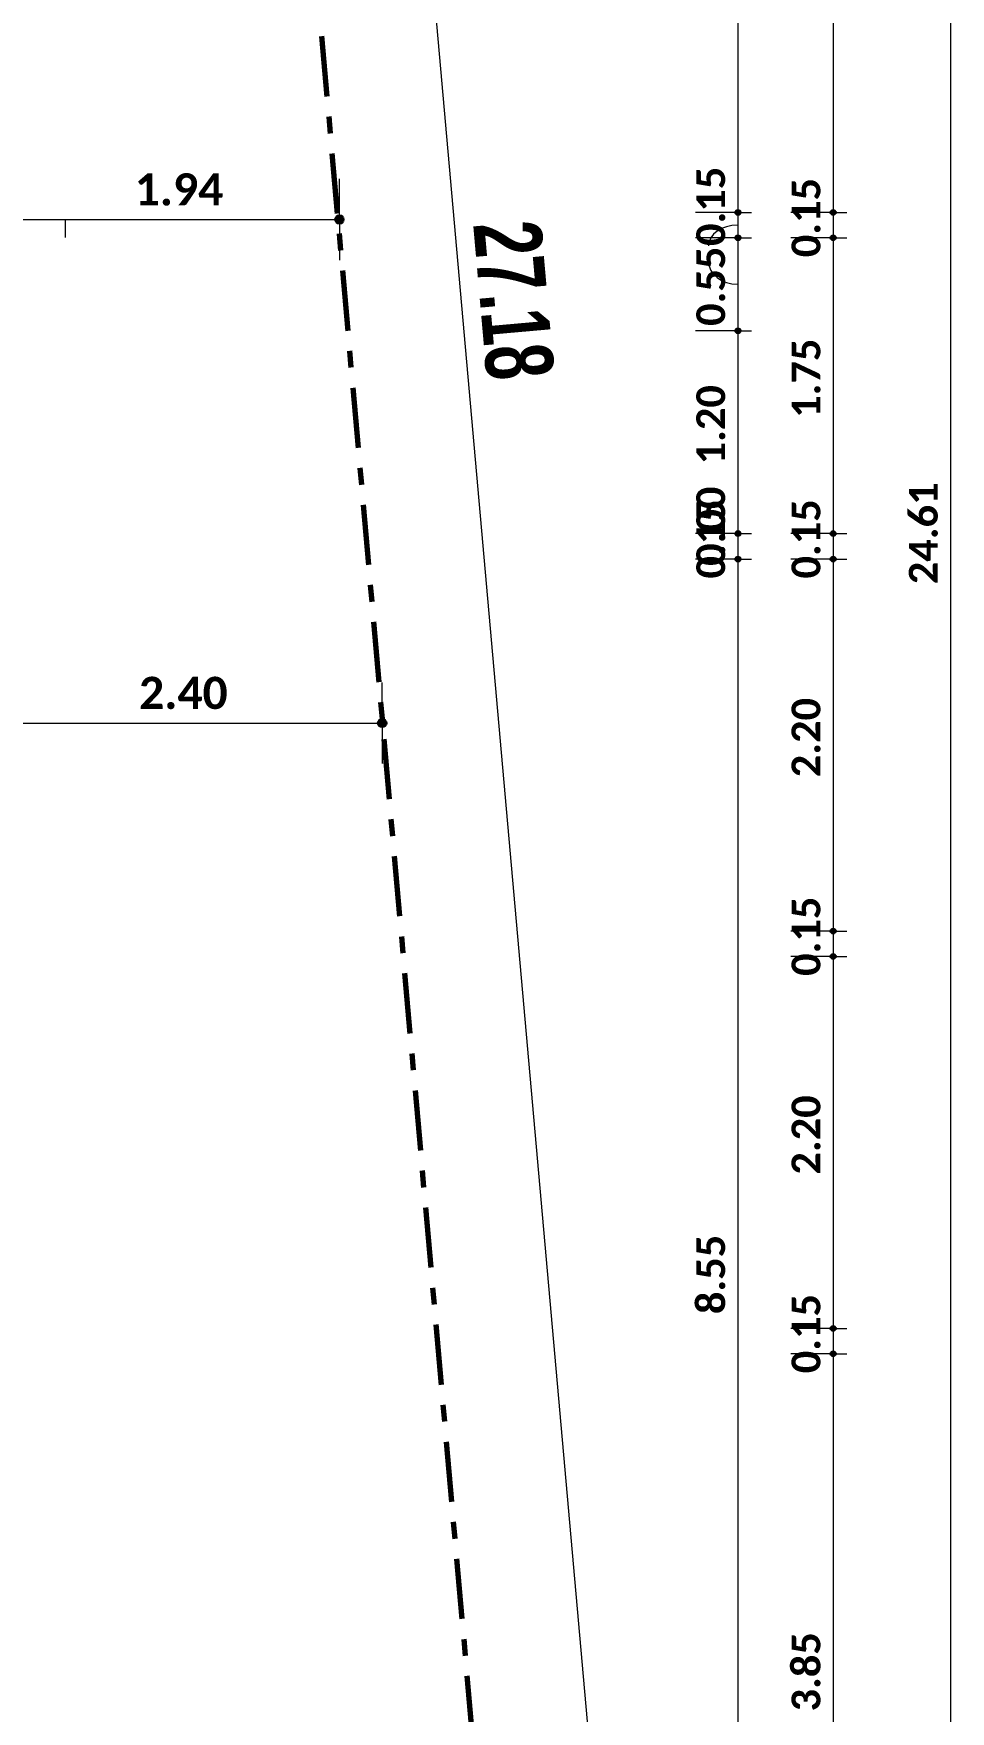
# Model space of a CAD drawing. Header units: metres. Extents: x -144 to 1000, y -717 to 29.
# Drawn here: x 522.72 to 528.14, y -566.14 to -556.22 of the extents above; entities that cross this region are included whole.
import ezdxf

# ---------------------------------------------------------------- set-up
doc = ezdxf.new("R2010")
doc.units = ezdxf.units.M
doc.linetypes.add('Dash Dot 3_16_', pattern=[0.595313, 0.357187, -0.119063, 0, -0.119063])
doc.layers.get('0').update_dxf_attribs({"color": 1})
doc.layers.add('A-ANNO-DIMS', color=1, linetype='Continuous', lineweight=9)
doc.layers.add('A-DETL', color=1, linetype='Continuous', lineweight=9)
doc.styles.add('Britannic Bold_B_1', font='', dxfattribs={"width": 0.7, "height": 0.4})
doc.styles.add('Calibri_B_4', font='calibrib.ttf', dxfattribs={"height": 0.1125})
doc.styles.add('Calibri_B_8', font='calibrib.ttf', dxfattribs={"height": 0.9})
doc.styles.get('Britannic Bold_B_1').set_extended_font_data('Britannic Bold', bold=True)

# ---------------------------------------------------------------- blocks, each defined once
blk = doc.blocks.new('I')
at = {"layer": 'A-ANNO-DIMS', "lineweight": 25, "true_color": 0x0000ff}
h = blk.add_hatch(color=5, dxfattribs=at)
edge = h.paths.add_edge_path()
edge.add_arc((520.7553, -495.6524), 0.025, 0, 360)
at = {"layer": 'A-ANNO-DIMS', "lineweight": 25}
h = blk.add_hatch(color=256, dxfattribs=at)
edge = h.paths.add_edge_path()
edge.add_arc((523.1111, -495.6099), 0.015, 0, 360)
h = blk.add_hatch(color=256, dxfattribs=at)
edge = h.paths.add_edge_path()
edge.add_arc((523.1111, -495.6099), 0.015, 0, 360)
h = blk.add_hatch(color=256, dxfattribs=at)
edge = h.paths.add_edge_path()
edge.add_arc((523.6743, -495.6099), 0.015, 0, 360)
h = blk.add_hatch(color=256, dxfattribs=at)
edge = h.paths.add_edge_path()
edge.add_arc((523.6743, -495.6099), 0.015, 0, 360)
h = blk.add_hatch(color=256, dxfattribs=at)
edge = h.paths.add_edge_path()
edge.add_arc((523.1111, -495.7599), 0.015, 0, 360)
h = blk.add_hatch(color=256, dxfattribs=at)
edge = h.paths.add_edge_path()
edge.add_arc((523.1111, -495.7599), 0.015, 0, 360)
h = blk.add_hatch(color=256, dxfattribs=at)
edge = h.paths.add_edge_path()
edge.add_arc((523.6743, -495.7599), 0.015, 0, 360)
h = blk.add_hatch(color=256, dxfattribs=at)
edge = h.paths.add_edge_path()
edge.add_arc((523.6743, -495.7599), 0.015, 0, 360)
h = blk.add_hatch(color=256, dxfattribs=at)
edge = h.paths.add_edge_path()
edge.add_arc((523.1111, -496.31), 0.015, 0, 360)
h = blk.add_hatch(color=256, dxfattribs=at)
edge = h.paths.add_edge_path()
edge.add_arc((523.1111, -496.31), 0.015, 0, 360)
h = blk.add_hatch(color=256, dxfattribs=at)
edge = h.paths.add_edge_path()
edge.add_arc((523.1111, -497.51), 0.015, 0, 360)
h = blk.add_hatch(color=256, dxfattribs=at)
edge = h.paths.add_edge_path()
edge.add_arc((523.1111, -497.51), 0.015, 0, 360)
h = blk.add_hatch(color=256, dxfattribs=at)
edge = h.paths.add_edge_path()
edge.add_arc((523.1111, -497.51), 0.015, 0, 360)
h = blk.add_hatch(color=256, dxfattribs=at)
edge = h.paths.add_edge_path()
edge.add_arc((523.1111, -497.51), 0.015, 0, 360)
h = blk.add_hatch(color=256, dxfattribs=at)
edge = h.paths.add_edge_path()
edge.add_arc((523.6743, -497.51), 0.015, 0, 360)
h = blk.add_hatch(color=256, dxfattribs=at)
edge = h.paths.add_edge_path()
edge.add_arc((523.6743, -497.51), 0.015, 0, 360)
h = blk.add_hatch(color=256, dxfattribs=at)
edge = h.paths.add_edge_path()
edge.add_arc((523.1111, -497.66), 0.015, 0, 360)
h = blk.add_hatch(color=256, dxfattribs=at)
edge = h.paths.add_edge_path()
edge.add_arc((523.1111, -497.66), 0.015, 0, 360)
h = blk.add_hatch(color=256, dxfattribs=at)
edge = h.paths.add_edge_path()
edge.add_arc((523.6743, -497.66), 0.015, 0, 360)
h = blk.add_hatch(color=256, dxfattribs=at)
edge = h.paths.add_edge_path()
edge.add_arc((523.6743, -497.66), 0.015, 0, 360)
at = {"layer": 'A-ANNO-DIMS', "lineweight": 25, "true_color": 0x0000ff}
h = blk.add_hatch(color=5, dxfattribs=at)
edge = h.paths.add_edge_path()
edge.add_arc((521.008, -498.63), 0.025, 0, 360)
at = {"layer": 'A-ANNO-DIMS', "lineweight": 25}
h = blk.add_hatch(color=256, dxfattribs=at)
edge = h.paths.add_edge_path()
edge.add_arc((523.6743, -499.86), 0.015, 0, 360)
h = blk.add_hatch(color=256, dxfattribs=at)
edge = h.paths.add_edge_path()
edge.add_arc((523.6743, -499.86), 0.015, 0, 360)
h = blk.add_hatch(color=256, dxfattribs=at)
edge = h.paths.add_edge_path()
edge.add_arc((523.6743, -500.01), 0.015, 0, 360)
h = blk.add_hatch(color=256, dxfattribs=at)
edge = h.paths.add_edge_path()
edge.add_arc((523.6743, -500.01), 0.015, 0, 360)
h = blk.add_hatch(color=256, dxfattribs=at)
edge = h.paths.add_edge_path()
edge.add_arc((523.6743, -502.21), 0.015, 0, 360)
h = blk.add_hatch(color=256, dxfattribs=at)
edge = h.paths.add_edge_path()
edge.add_arc((523.6743, -502.21), 0.015, 0, 360)
h = blk.add_hatch(color=256, dxfattribs=at)
edge = h.paths.add_edge_path()
edge.add_arc((523.6743, -502.36), 0.015, 0, 360)
h = blk.add_hatch(color=256, dxfattribs=at)
edge = h.paths.add_edge_path()
edge.add_arc((523.6743, -502.36), 0.015, 0, 360)
at = {"layer": 'A-ANNO-DIMS', "color": 5, "true_color": 0x0000ff}
for p, q in [((520.2875, -482.7343), (522.6879, -509.8081)), ((520.7553, -495.6524), (520.7553, -495.4124)), ((518.8108, -495.6524), (520.7553, -495.6524)), ((520.7553, -495.6524), (520.7553, -495.8924)), ((521.008, -498.63), (521.008, -498.39)), ((518.6107, -498.63), (521.008, -498.63)), ((521.008, -498.63), (521.008, -498.87))]:
    blk.add_line(p, q, dxfattribs=at)
at = {"layer": 'A-ANNO-DIMS'}
for p, q in [((523.6743, -485.26), (523.6743, -495.6099)), ((524.3677, -485.26), (524.3677, -509.8685)), ((523.1111, -491.6589), (523.1111, -495.6099)), ((523.1111, -495.6099), (522.8611, -495.6099)), ((523.1111, -495.6099), (522.8611, -495.6099)), ((523.1111, -495.6099), (523.1911, -495.6099)), ((523.1111, -495.6099), (523.1111, -495.7599)), ((523.1111, -495.6099), (523.1911, -495.6099)), ((523.6743, -495.6099), (523.4243, -495.6099)), ((523.6743, -495.6099), (523.4243, -495.6099)), ((523.6743, -495.6099), (523.7543, -495.6099)), ((523.6743, -495.6099), (523.6743, -495.7599)), ((523.6743, -495.6099), (523.7543, -495.6099)), ((523.1111, -495.7599), (522.8611, -495.7599)), ((523.1111, -495.7599), (522.8611, -495.7599)), ((523.1111, -495.7599), (523.1911, -495.7599)), ((523.1111, -495.7599), (523.1111, -496.31)), ((523.1111, -495.7599), (523.1911, -495.7599)), ((523.6743, -495.7599), (523.4243, -495.7599)), ((523.6743, -495.7599), (523.4243, -495.7599)), ((523.6743, -495.7599), (523.7543, -495.7599)), ((523.6743, -495.7599), (523.6743, -497.51)), ((523.6743, -495.7599), (523.7543, -495.7599)), ((523.1111, -496.31), (522.8611, -496.31)), ((523.1111, -496.31), (522.8611, -496.31)), ((523.1111, -496.31), (523.1911, -496.31)), ((523.1111, -496.31), (523.1111, -497.51)), ((523.1111, -496.31), (523.1911, -496.31)), ((523.1111, -497.51), (522.8611, -497.51)), ((523.1111, -497.51), (522.8611, -497.51)), ((523.1111, -497.51), (522.8611, -497.51)), ((523.1111, -497.51), (522.8611, -497.51)), ((523.1111, -497.51), (523.1911, -497.51)), ((523.1111, -497.51), (523.1111, -497.51)), ((523.1111, -497.51), (523.1911, -497.51)), ((523.1111, -497.51), (523.1911, -497.51)), ((523.1111, -497.51), (523.1111, -497.66)), ((523.1111, -497.51), (523.1911, -497.51)), ((523.6743, -497.51), (523.4243, -497.51)), ((523.6743, -497.51), (523.4243, -497.51)), ((523.6743, -497.51), (523.7543, -497.51)), ((523.6743, -497.51), (523.6743, -497.66)), ((523.6743, -497.51), (523.7543, -497.51)), ((523.1111, -497.66), (522.8611, -497.66)), ((523.1111, -497.66), (522.8611, -497.66)), ((523.1111, -497.66), (523.1911, -497.66)), ((523.1111, -497.66), (523.1111, -506.21)), ((523.1111, -497.66), (523.1911, -497.66)), ((523.6743, -497.66), (523.4243, -497.66)), ((523.6743, -497.66), (523.4243, -497.66)), ((523.6743, -497.66), (523.7543, -497.66)), ((523.6743, -497.66), (523.6743, -499.86)), ((523.6743, -497.66), (523.7543, -497.66)), ((523.6743, -499.86), (523.4243, -499.86)), ((523.6743, -499.86), (523.4243, -499.86)), ((523.6743, -499.86), (523.7543, -499.86)), ((523.6743, -499.86), (523.6743, -500.01)), ((523.6743, -499.86), (523.7543, -499.86)), ((523.6743, -500.01), (523.4243, -500.01)), ((523.6743, -500.01), (523.4243, -500.01)), ((523.6743, -500.01), (523.7543, -500.01)), ((523.6743, -500.01), (523.6743, -502.21)), ((523.6743, -500.01), (523.7543, -500.01)), ((523.6743, -502.21), (523.4243, -502.21)), ((523.6743, -502.21), (523.4243, -502.21)), ((523.6743, -502.21), (523.7543, -502.21)), ((523.6743, -502.21), (523.6743, -502.36)), ((523.6743, -502.21), (523.7543, -502.21)), ((523.6743, -502.36), (523.4243, -502.36)), ((523.6743, -502.36), (523.4243, -502.36)), ((523.6743, -502.36), (523.7543, -502.36)), ((523.6743, -502.36), (523.6743, -506.21)), ((523.6743, -502.36), (523.7543, -502.36))]:
    blk.add_line(p, q, dxfattribs=at)
at = {"layer": 'A-ANNO-DIMS', "color": 5, "lineweight": 25, "true_color": 0x0000ff}
for centre in [(520.7553, -495.6524), (521.008, -498.63)]:
    blk.add_circle(centre, 0.025, dxfattribs=at)
at = {"layer": 'A-ANNO-DIMS', "lineweight": 25}
for centre in [(523.1111, -495.6099), (523.1111, -495.6099), (523.6743, -495.6099), (523.6743, -495.6099), (523.1111, -495.7599), (523.1111, -495.7599), (523.6743, -495.7599), (523.6743, -495.7599), (523.1111, -496.31), (523.1111, -496.31), (523.1111, -497.51), (523.1111, -497.51), (523.1111, -497.51), (523.1111, -497.51), (523.6743, -497.51), (523.6743, -497.51), (523.1111, -497.66), (523.1111, -497.66), (523.6743, -497.66), (523.6743, -497.66), (523.6743, -499.86), (523.6743, -499.86), (523.6743, -500.01), (523.6743, -500.01), (523.6743, -502.21), (523.6743, -502.21), (523.6743, -502.36), (523.6743, -502.36)]:
    blk.add_circle(centre, 0.015, dxfattribs=at)
at = {"layer": 'A-ANNO-DIMS'}
for centre, major_axis, ratio, start_param, end_param in [((523.1111, -495.8085), (-0.1741, 0), 0.709916, 4.712389, 6.283185), ((523.1111, -495.9006), (0.1741, 0), 0.77161, 3.141593, 4.712389)]:
    blk.add_ellipse(centre, major_axis=major_axis, ratio=ratio, start_param=start_param, end_param=end_param, dxfattribs=at)
at = {"layer": 'A-DETL', "color": 7, "linetype": 'Dash Dot 3_16_', "lineweight": 70}
blk.add_line((519.6058, -482.7947), (522.0062, -509.8685), dxfattribs=at)
at = {"layer": 'A-DETL', "color": 253, "true_color": 0xb6b6b6}
for p, q in [((519.1346, -495.6589), (519.1346, -495.7589)), ((519.1346, -495.6589), (519.1346, -495.7589)), ((520.7553, -495.76), (520.7553, -495.86)), ((520.7553, -495.76), (520.7553, -495.86)), ((521.008, -498.6099), (521.008, -498.7099)), ((521.008, -498.6099), (521.008, -498.7099))]:
    blk.add_line(p, q, dxfattribs=at)
at = {"layer": 'A-ANNO-DIMS', "color": 5, "true_color": 0x0000ff, "char_height": 0.19, "width": 0.572076, "attachment_point": 1, "line_spacing_factor": 1.158048, "style": 'Calibri_B_8'}
for s, insert in [('1.94', (519.5447, -495.3791)), ('2.40', (519.571, -498.3566))]:
    blk.add_mtext(s, dxfattribs=dict(at, insert=insert))
at = {"layer": 'A-ANNO-DIMS', "char_height": 0.17, "attachment_point": 1, "rotation": 90, "line_spacing_factor": 1.158048, "style": 'Calibri_B_4'}
for s, insert, width in [('0.15', (522.8654, -495.8085), 0.456734), ('0.15', (523.4286, -495.8752), 0.456734), ('0.55', (522.8654, -496.2812), 0.456734), ('1.75', (523.4286, -496.8252), 0.456734), ('1.20', (522.8654, -497.1003), 0.456734), ('24.61', (524.1221, -497.8087), 0.586667), ('0.00', (522.8654, -497.7003), 0.456734), ('0.15', (522.8654, -497.7753), 0.456734), ('0.15', (523.4286, -497.7753), 0.456734), ('2.20', (523.4286, -498.9503), 0.456734), ('0.15', (523.4286, -500.1253), 0.456734), ('2.20', (523.4286, -501.3003), 0.456734), ('8.55', (522.8654, -502.1253), 0.456734), ('0.15', (523.4286, -502.4753), 0.456734), ('3.85', (523.4286, -504.4753), 0.456734)]:
    blk.add_mtext(s, dxfattribs=dict(at, insert=insert, width=width))
at = {"layer": 'A-ANNO-DIMS', "color": 5, "true_color": 0x0000ff, "insert": (521.9442, -495.6449), "char_height": 0.4, "width": 1.400284, "attachment_point": 1, "rotation": 275.06667, "line_spacing_factor": 1.000203, "style": 'Britannic Bold_B_1'}
blk.add_mtext('27.18', dxfattribs=at)

msp = doc.modelspace()

# ---------------------------------------------------------------- block references
at = {"color": 3}
msp.add_blockref('I', (3.7693, -61.665), dxfattribs=at)

doc.saveas('drawing.dxf')
